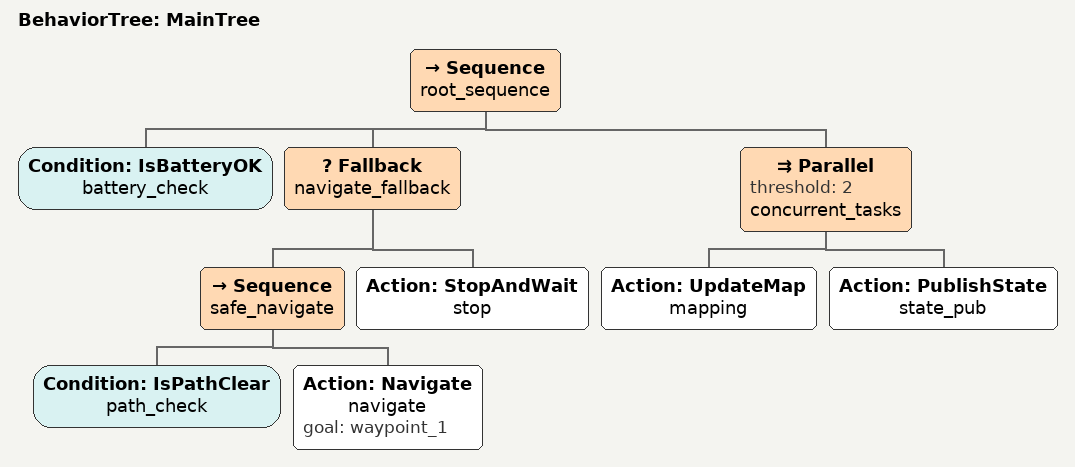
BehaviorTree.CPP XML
<?xml version="1.0"?>
<root main_tree_to_execute="MainTree">
  <!-- BehaviorTree.CPP XML format example -->
  <BehaviorTree ID="MainTree">
    <Sequence name="root_sequence">
      <Condition ID="IsBatteryOK" name="battery_check"/>
      <Fallback name="navigate_fallback">
        <Sequence name="safe_navigate">
          <Condition ID="IsPathClear" name="path_check"/>
          <Action ID="Navigate" name="navigate" goal="waypoint_1"/>
        </Sequence>
        <Action ID="StopAndWait" name="stop"/>
      </Fallback>
      <Parallel threshold="2" name="concurrent_tasks">
        <Action ID="UpdateMap" name="mapping"/>
        <Action ID="PublishState" name="state_pub"/>
      </Parallel>
    </Sequence>
  </BehaviorTree>
</root>
